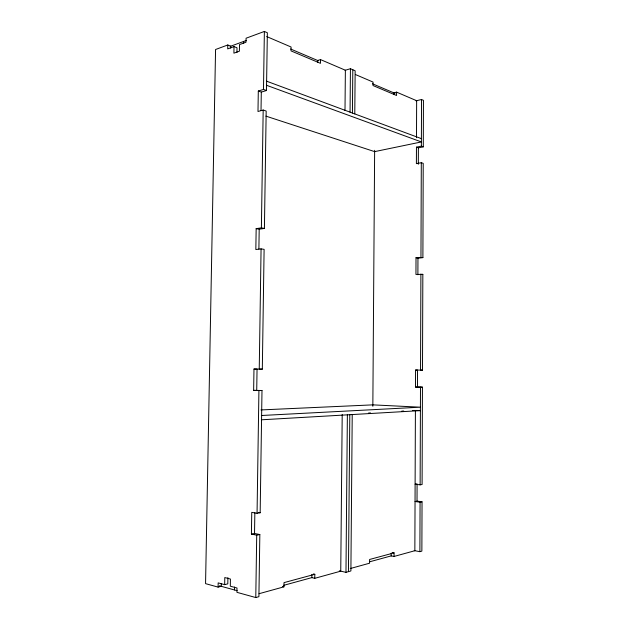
<?xml version="1.0" encoding="UTF-8"?>
<svg xmlns="http://www.w3.org/2000/svg" width="629" height="629" viewBox="0 0 629 629"><rect width="100%" height="100%" fill="white"/><g stroke="black" fill="none" stroke-linecap="round" stroke-linejoin="round"><path stroke-width="0.94" d="M415.407 410.367L414.849 550.721L394.045 556.453L391.199 555.894L391.214 553.198M422.444 387.157L415.502 387.055L415.565 370.049L417.522 370.056L417.459 387.016L422.444 387.157L422.098 484.495L420.133 484.841L415.109 484.22L416.429 483.992M416.052 100.86L421.532 99.5L423.443 100.325L423.286 146.856L421.367 146.164L416.461 147.162L416.39 163.634L421.304 162.714L423.223 163.351L422.892 257.591L416.013 257.709L415.95 274.441L422.837 274.354L422.499 370.127L420.549 370.111L420.895 274.047M416.5 137.727L416.642 100.711L396.584 92.133L393.825 92.856L393.817 94.531M414.236 550.603L419.889 551.672L421.87 551.114L422.043 501.816L420.07 502.217L415.046 501.51L417.019 501.116L417.09 483.882M417.892 274.747L417.955 258.063L416.013 257.709M418.316 164.263L418.387 147.846L416.461 147.162M419.889 551.672L420.07 502.217M420.133 484.841L420.486 387.205M420.958 257.237L421.304 162.714M421.367 146.164L421.532 99.5M394.045 556.453L394.068 552.86L392.166 552.49M396.584 92.133L396.569 95.498L373.013 85.544L373.036 82.061L355.393 74.513M372.84 406.279L374.64 150.3M342.2 414.527L340.753 571.156L314.767 578.326L311.835 577.626L311.874 574.411M344.999 110.515L345.376 70.228L320.499 59.582L317.653 60.486L317.637 62.357M339.298 570.833L345.974 572.335L347.373 414.841M350.054 112.166L350.432 68.718L345.054 70.322M348.442 571.643L349.803 414.7M352.421 113.047L352.798 69.74M352.224 414.558L350.896 570.959L345.974 572.335M354.78 113.92L355.149 70.755L350.432 68.718M314.767 578.326L314.815 574.293L313.344 573.947M320.499 59.582L320.46 63.332L291.03 50.894L291.078 47.002L266.696 36.568M259.101 593.69L283.946 586.833L284.001 582.627L314.815 574.293M230.725 48.119L230.757 46.176L227.777 44.989L215.566 49.502L205.557 583.641L218.098 587.116L218.169 582.886L224.663 584.648L224.789 577.556L230.426 579.042L230.308 586.189L236.991 588.005L236.921 592.329L255.775 597.55L258.904 596.677L259.84 534.548L256.718 535.177L251.411 534.092L251.749 512.344L257.057 513.295L260.162 512.753L261.994 390.499L253.644 390.357L253.974 369.05L257.049 369.074L256.726 390.294M236.929 52.459L237.007 47.78L234.019 46.593L233.909 53.166L239.397 51.201L239.515 44.588L246.01 42.214L246.073 38.22L264.377 31.45L267.349 32.739L266.484 90.521L263.488 89.444L258.307 91.024L257.984 111.49L263.181 110.036L266.177 111.034L264.416 228.429L261.389 227.871L256.16 228.642L255.838 249.524L261.074 248.88L264.109 249.359L262.317 369.144L259.242 369.129L261.074 248.88M254.509 534.32L254.847 512.714M258.889 249.045L259.195 229.192L256.16 228.642M261.019 110.539L261.302 92.086L258.307 91.024M255.775 597.55L256.718 535.177M257.057 513.295L258.92 390.562L261.994 390.499M261.389 227.871L263.181 110.036M263.488 89.444L264.377 31.45M227.777 44.989L227.706 48.897L234.019 46.593M221.274 583.791L221.235 586.314L218.098 587.116M227.902 577.674L227.8 583.854L224.663 584.648M234.475 589.955L234.531 587.006M243.604 43.37L243.635 41.443M230.159 46.397L246.403 40.429M261.302 92.086L266.484 90.521M350.274 568.53L369.577 563.207L369.6 559.472L394.068 552.86M283.435 585.402L312.519 577.438M369.915 561.721L391.442 555.824M418.387 147.846L423.286 146.856M251.411 534.092L254.525 533.471L259.84 534.548M259.195 229.192L264.416 228.429M417.955 258.063L422.892 257.591M420.369 274.551L422.837 274.354M368.547 413.025L370.497 412.915M401.742 411.146L403.692 411.028M412.475 410.533L414.432 410.423M261.554 419.795L420.4 410.627L416.516 410.423M261.617 415.494L420.416 407.191L372.848 404.864L260.941 409.927M415.502 387.055L417.459 387.016M415.565 370.049L422.499 370.127M253.974 369.05L262.317 369.144M253.644 390.357L258.92 390.562M417.019 501.116L422.043 501.816M258.393 512.438L260.162 512.753M282.468 586.456L283.946 586.833M219.442 585.819L237.164 590.694M265.933 116.129L374.632 151.628L421.383 141.942L266.562 85.292M266.625 81.196L421.391 138.639M290.629 49.007L318.384 60.801M372.494 83.791L395.004 93.351"/></g></svg>
